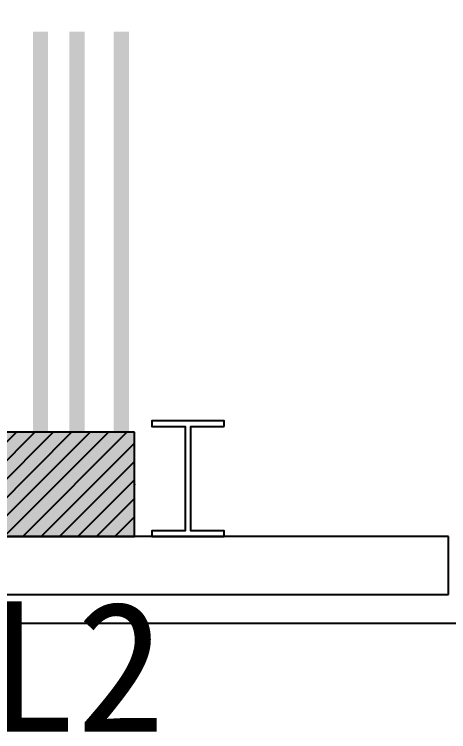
# Model space of a CAD drawing. Extents: x 12152 to 491505, y 111028 to 412681.
# Drawn here: x 87820 to 89320, y 187920 to 190398 of the extents above; entities that cross this region are included whole.
import ezdxf

# ---------------------------------------------------------------- set-up
doc = ezdxf.new("R2010")
doc.units = 0
doc.header["$LTSCALE"] = 1000
doc.header["$MEASUREMENT"] = 0
for name, color, linetype in [('COLUMN', 9, 'Continuous'), ('EQUIP-箱柜', 3, 'Continuous'), ('TEL_TEXT', 7, 'Continuous'), ('WALL', 11, 'Continuous'), ('WIRE-照明', 1, 'Continuous'), ('图框(锁住)', 7, 'Continuous')]:
    doc.layers.add(name, color=color, linetype=linetype)
doc.styles.add('_TCH_LABEL', font='COMPLEX', dxfattribs={"bigfont": 'GBCBIG'})
doc.styles.add('黑体', font='simhei.ttf')

# ---------------------------------------------------------------- blocks, each defined once
blk = doc.blocks.new('*X50')
at = {"color": 0}
for p, q in [((-250, 32.8), (-82.8, 200)), ((-250, 68.2), (-118.2, 200)), ((-250, 103.6), (-153.6, 200)), ((-250, 138.9), (-188.9, 200)), ((-250, 174.3), (-224.3, 200)), ((-247.5, 0), (-47.5, 200)), ((-212.1, 0), (-12.1, 200)), ((-176.8, 0), (23.2, 200)), ((-141.4, 0), (58.6, 200)), ((-106.1, 0), (93.9, 200)), ((-70.7, 0), (129.3, 200)), ((-35.4, 0), (164.6, 200)), ((0, 0), (200, 200)), ((35.4, 0), (235.4, 200)), ((70.7, 0), (250, 179.3)), ((106.1, 0), (250, 143.9)), ((141.4, 0), (250, 108.6)), ((176.8, 0), (250, 73.2)), ((212.1, 0), (250, 37.9)), ((247.5, 0), (250, 2.5))]:
    blk.add_line(p, q, dxfattribs=at)
blk = doc.blocks.new('$equip$00001421')
for p, q in [((0.75, 0.6), (-0.75, 0.6)), ((-0.75, 0.6), (-0.75, 0)), ((0.75, 0), (0.75, 0.6)), ((-0.75, 0), (0.75, 0))]:
    blk.add_line(p, q)
at = {"const_width": 0.6}
blk.add_lwpolyline([(-0.75, 0.3), (0.75, 0.3)], dxfattribs=at)
for p in [(0, 0.6), (-0.75, 0.3), (0.75, 0.3), (0, 0)]:
    blk.add_point(p)
at = {"xscale": 0.00300000000061118, "yscale": 0.00300000000061118, "zscale": 0.00300000000061118}
blk.add_blockref('*X50', (0, 0), dxfattribs=at)
at = {"style": '_TCH_LABEL', "flags": 9}
blk.add_attdef('A', (0, 0), '', height=0.00002, dxfattribs=at)

msp = doc.modelspace()

# ---------------------------------------------------------------- linework, layer by layer
at = {"layer": 'COLUMN', "color": 6}
msp.add_lwpolyline([(88544.8, 188974.2), (88544.8, 188994.2), (88294.8, 188994.2), (88294.8, 188974.2), (88409.8, 188974.2), (88409.8, 188614.2), (88294.8, 188614.2), (88294.8, 188594.2), (88544.8, 188594.2), (88544.8, 188614.2), (88429.8, 188614.2), (88429.8, 188974.2)], close=True, dxfattribs=at)
at = {"layer": 'WALL', "color": 0}
for p, q in [((89319.8, 188594.2), (87069.8, 188594.2)), ((89319.8, 188394.2), (89319.8, 188594.2)), ((87069.8, 188394.2), (89319.8, 188394.2))]:
    msp.add_line(p, q, dxfattribs=at)
at = {"layer": 'WIRE-照明', "linetype": 'Continuous', "const_width": 52.5}
for points in [[(87910.2, 190338.6), (87910.2, 188954.2)], [(88036.1, 190338.6), (88036.1, 188954.2)], [(88189.1, 188954.2), (88189.1, 190338.6)]]:
    msp.add_lwpolyline(points, dxfattribs=at)
at = {"layer": '图框(锁住)', "color": 0}
msp.add_lwpolyline([(87069.8, 214294.2), (95919.8, 214294.2), (95919.8, 188294.2), (87069.8, 188294.2)], dxfattribs=at)

# ---------------------------------------------------------------- block references
at = {"layer": 'EQUIP-箱柜'}
ref = msp.add_blockref('$equip$00001421', (87785, 188594.2), dxfattribs=dict(at, xscale=600, yscale=600, zscale=600))
ref.add_attrib('A', '照明配电箱', (87785, 188594.2), dxfattribs={"layer": '0', "height": 0.012, "style": '_TCH_LABEL', "flags": 8})

# ---------------------------------------------------------------- texts
at = {"layer": 'TEL_TEXT', "style": '黑体'}
msp.add_text('AL2', height=450, dxfattribs=at).set_placement((87421.9, 187920, 0))

doc.saveas('drawing.dxf')
